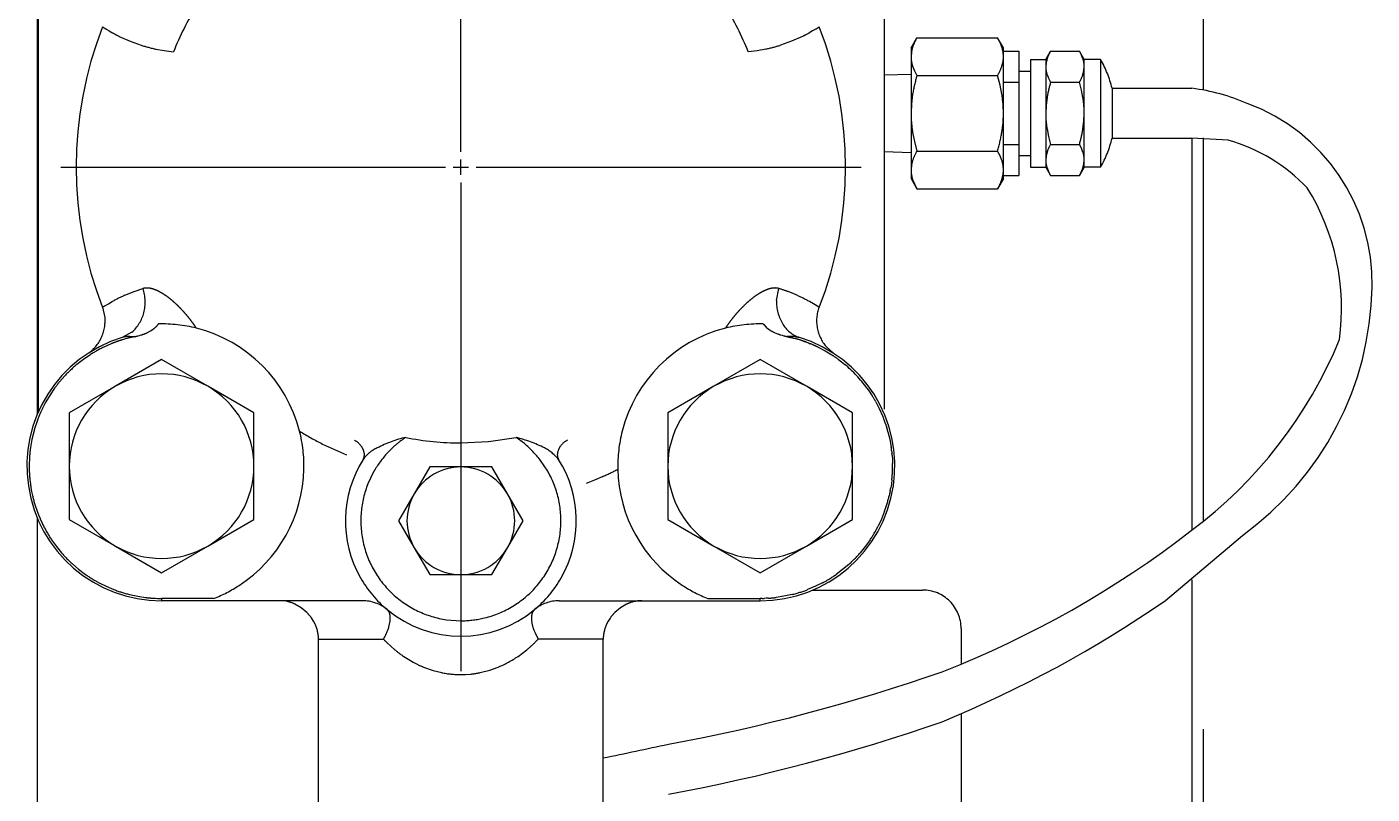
# Model space of a CAD drawing. Header units: inches. Extents: x 402 to 1066, y -128 to 290.
# Drawn here: x 689.59 to 696.47, y 226.27 to 230.19 of the extents above; entities that cross this region are included whole.
import ezdxf

# ---------------------------------------------------------------- set-up
doc = ezdxf.new("R2010")
doc.units = ezdxf.units.IN
doc.header["$MEASUREMENT"] = 0
doc.linetypes.add('HIDDEN', pattern=[0.375, 0.25, -0.125])
doc.layers.get('0').update_dxf_attribs({"color": 10})

msp = doc.modelspace()

# ---------------------------------------------------------------- linework, layer by layer
at = {"color": 1, "linetype": 'HIDDEN', "ltscale": 10}
for p, q in [((691.80913, 229.55516), (691.80913, 234.84246)), ((695.60613, 229.8706), (695.60613, 234.30632)), ((695.54711, 232.88982), (695.54711, 229.87977)), ((689.64505, 230.03249), (689.64505, 230.73769)), ((689.64898, 228.22433), (689.64898, 230.7286)), ((693.97322, 230.73769), (693.97322, 228.21524)), ((689.99821, 230.18093), (690.01071, 230.17343)), ((690.01071, 230.17343), (690.02465, 230.16544)), ((690.06233, 230.14562), (690.11782, 230.12084)), ((693.55593, 230.14562), (693.50045, 230.12084)), ((693.60756, 230.17343), (693.59362, 230.16544)), ((693.62006, 230.18093), (693.60756, 230.17343)), ((694.11094, 230.08634), (694.14081, 230.13809)), ((694.14081, 230.13809), (694.55323, 230.13809)), ((694.58311, 230.08634), (694.55323, 230.13809)), ((694.56594, 230.11359), (694.55323, 230.13809)), ((690.11782, 230.12084), (690.17409, 230.10062)), ((690.24975, 230.08055), (690.29262, 230.0726)), ((690.29262, 230.0726), (690.33976, 230.06658)), ((693.32419, 230.07237), (693.27851, 230.06658)), ((693.36852, 230.08055), (693.32419, 230.07237)), ((693.50045, 230.12084), (693.44418, 230.10062)), ((694.11094, 230.08634), (694.11094, 230.04154)), ((694.11294, 230.06569), (694.11094, 230.04154)), ((694.11899, 230.09033), (694.11294, 230.06569)), ((694.57505, 230.09033), (694.56594, 230.11359)), ((694.58311, 230.06994), (694.58311, 230.08634)), ((694.58311, 230.06994), (694.6618, 230.06994)), ((694.58311, 230.04154), (694.58311, 230.06994)), ((694.6618, 230.06994), (694.6618, 229.9683)), ((694.79951, 230.02732), (694.82411, 230.06994)), ((694.82411, 230.06994), (694.97165, 230.06994)), ((694.99625, 230.02732), (694.97165, 230.06994)), ((694.98212, 230.04975), (694.97165, 230.06994)), ((689.64505, 229.23568), (689.64505, 230.03249)), ((694.11094, 230.04154), (694.11094, 229.95244)), ((694.57505, 229.99274), (694.5811, 230.01739)), ((694.5811, 230.01739), (694.58311, 230.04154)), ((694.58311, 229.91091), (694.58311, 230.04154)), ((694.72082, 230.02732), (694.72082, 229.9683)), ((694.72082, 230.02732), (694.79951, 230.02732)), ((694.79951, 230.02732), (694.79951, 229.99043)), ((694.80117, 230.01034), (694.79951, 229.99043)), ((694.80617, 230.03068), (694.80117, 230.01034)), ((694.98962, 230.03059), (694.98212, 230.04975)), ((695.07984, 230.02732), (694.99625, 230.02732)), ((694.99625, 229.99043), (694.99625, 230.02732)), ((695.07984, 230.02732), (695.07984, 229.75189)), ((693.97322, 229.94813), (694.11094, 229.95244)), ((694.11094, 229.95244), (694.11094, 229.75189)), ((694.11899, 229.99274), (694.12811, 229.96948)), ((694.12811, 229.96948), (694.14081, 229.94499)), ((694.14081, 229.94499), (694.55323, 229.94499)), ((694.56594, 229.89601), (694.55323, 229.94499)), ((694.6618, 229.9683), (694.6618, 229.91091)), ((694.6618, 229.9683), (694.72082, 229.9683)), ((694.72082, 229.9683), (694.72082, 229.53548)), ((694.79951, 229.99043), (694.79951, 229.75189)), ((694.80614, 229.95026), (694.81364, 229.9311)), ((694.81364, 229.9311), (694.82411, 229.91091)), ((694.9896, 229.95019), (694.9946, 229.97051)), ((694.9946, 229.97051), (694.99625, 229.99043)), ((694.99625, 229.75189), (694.99625, 229.99043)), ((694.57505, 229.84949), (694.56594, 229.89601)), ((694.58311, 229.91091), (694.6618, 229.91091)), ((694.58311, 229.75189), (694.58311, 229.91091)), ((694.6618, 229.91091), (694.6618, 229.59288)), ((694.82411, 229.91091), (694.97165, 229.91091)), ((694.9821, 229.87063), (694.97165, 229.91091)), ((694.9896, 229.83237), (694.9821, 229.87063)), ((695.13859, 229.87977), (695.54711, 229.87977)), ((695.13859, 229.87977), (695.13859, 229.75189)), ((694.11294, 229.80019), (694.11094, 229.75189)), ((694.11899, 229.84949), (694.11294, 229.80019)), ((694.80117, 229.79173), (694.79951, 229.75189)), ((694.80617, 229.83239), (694.80117, 229.79173)), ((694.11094, 229.75189), (694.11094, 229.55135)), ((694.5811, 229.7036), (694.58311, 229.75189)), ((694.58311, 229.59288), (694.58311, 229.75189)), ((694.79951, 229.75189), (694.79951, 229.51337)), ((694.9946, 229.71214), (694.99625, 229.75189)), ((694.99625, 229.51337), (694.99625, 229.75189)), ((695.07984, 229.75189), (695.07984, 229.47646)), ((695.13859, 229.75189), (695.13859, 229.62402)), ((694.11899, 229.6543), (694.12811, 229.60778)), ((694.57505, 229.6543), (694.5811, 229.7036)), ((694.80614, 229.67157), (694.81364, 229.63324)), ((694.98962, 229.67156), (694.9946, 229.71214)), ((694.12811, 229.60778), (694.14081, 229.5588)), ((694.58311, 229.59288), (694.6618, 229.59288)), ((694.58311, 229.46225), (694.58311, 229.59288)), ((694.6618, 229.59288), (694.6618, 229.53548)), ((694.81364, 229.63324), (694.82411, 229.59288)), ((694.82411, 229.59288), (694.97165, 229.59288)), ((694.9821, 229.57273), (694.97165, 229.59288)), ((695.13859, 229.62402), (695.54711, 229.62402)), ((695.54711, 229.62402), (695.54711, 227.61948)), ((695.73283, 229.61416), (695.54711, 229.62402)), ((695.60613, 227.6679), (695.60613, 229.62619)), ((691.80913, 229.43712), (691.80913, 229.51581)), ((693.97322, 229.55566), (694.11094, 229.55135)), ((694.11094, 229.55135), (694.11094, 229.46225)), ((694.14081, 229.5588), (694.55323, 229.5588)), ((694.56594, 229.53431), (694.55323, 229.5588)), ((694.57505, 229.51105), (694.56594, 229.53431)), ((694.6618, 229.53548), (694.72082, 229.53548)), ((694.6618, 229.53548), (694.6618, 229.43385)), ((694.72082, 229.53548), (694.72082, 229.47646)), ((694.80117, 229.53328), (694.79951, 229.51337)), ((694.79951, 229.51337), (694.79951, 229.47646)), ((694.80617, 229.55362), (694.80117, 229.53328)), ((694.9896, 229.55361), (694.9821, 229.57273)), ((694.9946, 229.49349), (694.99625, 229.51337)), ((694.99625, 229.47646), (694.99625, 229.51337)), ((689.76308, 229.47646), (691.73044, 229.47646)), ((691.76979, 229.47646), (691.84848, 229.47646)), ((691.88783, 229.47646), (693.85519, 229.47646)), ((694.11294, 229.4864), (694.11094, 229.46225)), ((694.11094, 229.46225), (694.11094, 229.41744)), ((694.11899, 229.51105), (694.11294, 229.4864)), ((694.5811, 229.43811), (694.58311, 229.46225)), ((694.58311, 229.43385), (694.58311, 229.46225)), ((694.72082, 229.47646), (694.79951, 229.47646)), ((694.79951, 229.47646), (694.82411, 229.43385)), ((694.80614, 229.4732), (694.81364, 229.45404)), ((694.81364, 229.45404), (694.82411, 229.43385)), ((694.99625, 229.47646), (694.97165, 229.43385)), ((694.98962, 229.4732), (694.9946, 229.49349)), ((695.07984, 229.47646), (694.99625, 229.47646)), ((691.80913, 229.39777), (691.80913, 222.00093)), ((694.11094, 229.41744), (694.14081, 229.3657)), ((694.11899, 229.41346), (694.12811, 229.3902)), ((694.12811, 229.3902), (694.14081, 229.3657)), ((694.58311, 229.41744), (694.55323, 229.3657)), ((694.57505, 229.41346), (694.5811, 229.43811)), ((694.58311, 229.43385), (694.6618, 229.43385)), ((694.58311, 229.41744), (694.58311, 229.43385)), ((694.82411, 229.43385), (694.97165, 229.43385)), ((694.14081, 229.3657), (694.55323, 229.3657)), ((689.64505, 228.21524), (689.64505, 229.23568)), ((690.09057, 228.82055), (690.13864, 228.84012)), ((690.13864, 228.84012), (690.18331, 228.85518)), ((693.42312, 228.79321), (693.43496, 228.85518)), ((693.50748, 228.82922), (693.48513, 228.83806)), ((693.5277, 228.82055), (693.50748, 228.82922)), ((689.98974, 228.70724), (689.97786, 228.75914)), ((689.98958, 228.76665), (690.00701, 228.77731)), ((690.00701, 228.77731), (690.02679, 228.78869)), ((693.61126, 228.77731), (693.59148, 228.78869)), ((693.6287, 228.76665), (693.61126, 228.77731)), ((690.12732, 228.63185), (690.0781, 228.60487)), ((690.20769, 228.63009), (690.22307, 228.63827)), ((690.22307, 228.63827), (690.23665, 228.64741)), ((690.26061, 228.67099), (690.26173, 228.67246)), ((690.26173, 228.67246), (690.26284, 228.67397)), ((693.35777, 228.67054), (693.36935, 228.65795)), ((693.36935, 228.65795), (693.38195, 228.64754)), ((693.41082, 228.63091), (693.41867, 228.62747)), ((693.41867, 228.62747), (693.42722, 228.62408)), ((690.00216, 228.56401), (689.98343, 228.55528)), ((690.0212, 228.5722), (690.00216, 228.56401)), ((690.04528, 228.58158), (690.04043, 228.57977)), ((690.05013, 228.58333), (690.04528, 228.58158)), ((690.0562, 228.58549), (690.05498, 228.58506)), ((690.05742, 228.58591), (690.0562, 228.58549)), ((690.06476, 228.58843), (690.05985, 228.58675)), ((690.06963, 228.59006), (690.06476, 228.58843)), ((690.08994, 228.5965), (690.07943, 228.59328)), ((690.09922, 228.59914), (690.08994, 228.5965)), ((690.11601, 228.6098), (690.14021, 228.6089)), ((690.12407, 228.60523), (690.11924, 228.60416)), ((690.12933, 228.60632), (690.12407, 228.60523)), ((690.13233, 228.6069), (690.13186, 228.60682)), ((690.13313, 228.60707), (690.13233, 228.6069)), ((690.137, 228.60799), (690.13438, 228.60734)), ((690.13937, 228.60865), (690.137, 228.60799)), ((690.15749, 228.61276), (690.16661, 228.61515)), ((690.16661, 228.61515), (690.17456, 228.61746)), ((693.44395, 228.61828), (693.45164, 228.61592)), ((693.45164, 228.61592), (693.46093, 228.61328)), ((693.49802, 228.60414), (693.4998, 228.60376)), ((693.4998, 228.60376), (693.50303, 228.60304)), ((693.50803, 228.60188), (693.51296, 228.60067)), ((693.51296, 228.60067), (693.51798, 228.59938)), ((693.52308, 228.60842), (693.54017, 228.60487)), ((693.55719, 228.58724), (693.55841, 228.58681)), ((693.55841, 228.58681), (693.55961, 228.58638)), ((693.56082, 228.58593), (693.56112, 228.58582)), ((693.56112, 228.58582), (693.56142, 228.58571)), ((693.56202, 228.5855), (693.56448, 228.58464)), ((693.56448, 228.58464), (693.56686, 228.5838)), ((693.5765, 228.58028), (693.58604, 228.57663)), ((693.58604, 228.57663), (693.59563, 228.57279)), ((693.63327, 228.55604), (693.67181, 228.53592)), ((693.67618, 228.55809), (693.71595, 228.5227)), ((689.87919, 228.49256), (689.84481, 228.46567)), ((689.91141, 228.51473), (689.87919, 228.49256)), ((690.27889, 228.49143), (690.04281, 228.35513)), ((690.51497, 228.35513), (690.27889, 228.49143)), ((693.33938, 228.49143), (693.1033, 228.35513)), ((693.57546, 228.35513), (693.33938, 228.49143)), ((693.67181, 228.53592), (693.70521, 228.51579)), ((693.73913, 228.49253), (693.75492, 228.48061)), ((693.75492, 228.48061), (693.77152, 228.46728)), ((689.73192, 228.34506), (689.70852, 228.31081)), ((689.77076, 228.3935), (689.75728, 228.37769)), ((689.78458, 228.40872), (689.77076, 228.3935)), ((690.04281, 228.35513), (689.80673, 228.21883)), ((690.75106, 228.21883), (690.51497, 228.35513)), ((693.1033, 228.35513), (692.86722, 228.21883)), ((693.81154, 228.21883), (693.57546, 228.35513)), ((693.88553, 228.34618), (693.89677, 228.33036)), ((689.70852, 228.31081), (689.68727, 228.27521)), ((693.89677, 228.33036), (693.90904, 228.31192)), ((693.93046, 228.27616), (693.94866, 228.24118)), ((689.66012, 228.22076), (689.65156, 228.20059)), ((689.66826, 228.23839), (689.66012, 228.22076)), ((689.80673, 228.21883), (689.80673, 227.94622)), ((690.75106, 227.94622), (690.75106, 228.21883)), ((692.86722, 228.21883), (692.86722, 227.94622)), ((693.81154, 227.94622), (693.81154, 228.21883)), ((693.94866, 228.24118), (693.96654, 228.20097)), ((693.98093, 228.16222), (693.98388, 228.15326)), ((693.98388, 228.15326), (693.98722, 228.14257)), ((689.61574, 228.0821), (689.60868, 228.04134)), ((689.62527, 228.12233), (689.61574, 228.0821)), ((691.80913, 228.06479), (691.95093, 228.07193)), ((691.95093, 228.07193), (692.09114, 228.09325)), ((692.1342, 228.06143), (692.09114, 228.09325)), ((693.99292, 228.12271), (694.00202, 228.08471)), ((694.00202, 228.08471), (694.00956, 228.04172)), ((689.60411, 228.00037), (689.60277, 227.9797)), ((689.60557, 228.01611), (689.60502, 228.01063)), ((689.60608, 228.02088), (689.60557, 228.01611)), ((691.1025, 228.05944), (691.16297, 228.03086)), ((691.16297, 228.03086), (691.22477, 228.00479)), ((694.01215, 228.02123), (694.0127, 228.01611)), ((694.0127, 228.01611), (694.01321, 228.01097)), ((694.01412, 228.00069), (694.01547, 227.97996)), ((689.60277, 227.9797), (689.60206, 227.95917)), ((689.80673, 227.94622), (689.80673, 227.67362)), ((690.75106, 227.67362), (690.75106, 227.94622)), ((691.65012, 227.94193), (691.57061, 227.80421)), ((691.80913, 227.94193), (691.65012, 227.94193)), ((691.96815, 227.94193), (691.80913, 227.94193)), ((692.04766, 227.80421), (691.96815, 227.94193)), ((692.25332, 227.92017), (692.21695, 227.97526)), ((692.86722, 227.94622), (692.86722, 227.67362)), ((693.81154, 227.67362), (693.81154, 227.94622)), ((694.01547, 227.97996), (694.01618, 227.95938)), ((689.60552, 227.87674), (689.60676, 227.86563)), ((689.60676, 227.86563), (689.60795, 227.85629)), ((691.36494, 227.92015), (691.33389, 227.85568)), ((692.49188, 227.87406), (692.45034, 227.85699)), ((692.53226, 227.89188), (692.49188, 227.87406)), ((694.01272, 227.8766), (694.01025, 227.8558)), ((689.61101, 227.8359), (689.61467, 227.81572)), ((689.61467, 227.81572), (689.619, 227.79535)), ((691.57061, 227.80421), (691.4911, 227.6665)), ((692.12717, 227.6665), (692.04766, 227.80421)), ((694.00133, 227.80455), (693.99923, 227.79507)), ((694.00353, 227.81526), (694.00133, 227.80455)), ((694.01025, 227.8558), (694.00722, 227.83558)), ((689.64233, 227.71596), (689.6496, 227.69676)), ((689.64505, 225.97765), (689.64505, 227.6772)), ((689.6496, 227.69676), (689.65754, 227.67757)), ((689.666, 227.65879), (689.67047, 227.64947)), ((689.80673, 227.67362), (690.04281, 227.53732)), ((690.51497, 227.53732), (690.75106, 227.67362)), ((691.4911, 227.6665), (691.57061, 227.52878)), ((692.04766, 227.52878), (692.12717, 227.6665)), ((692.86722, 227.67362), (693.1033, 227.53732)), ((693.57546, 227.53732), (693.81154, 227.67362)), ((693.95963, 227.67505), (693.94291, 227.63963)), ((693.97583, 227.71562), (693.95963, 227.67505)), ((689.67047, 227.64947), (689.67504, 227.64026)), ((695.41152, 227.2592), (695.80471, 227.59143)), ((689.71685, 227.56892), (689.74096, 227.53528)), ((689.74096, 227.53528), (689.76711, 227.50313)), ((690.04281, 227.53732), (690.27889, 227.40101)), ((690.27889, 227.40101), (690.51497, 227.53732)), ((691.57061, 227.52878), (691.65012, 227.39107)), ((691.96815, 227.39107), (692.04766, 227.52878)), ((693.1033, 227.53732), (693.33938, 227.40101)), ((693.33938, 227.40101), (693.57546, 227.53732)), ((693.87821, 227.53647), (693.85062, 227.50251)), ((693.90105, 227.56837), (693.87821, 227.53647)), ((689.82492, 227.44407), (689.85476, 227.41863)), ((689.85476, 227.41863), (689.88969, 227.39235)), ((691.65012, 227.39107), (691.80913, 227.39107)), ((691.80913, 227.39107), (691.96815, 227.39107)), ((693.76108, 227.41668), (693.72789, 227.39188)), ((693.79272, 227.4435), (693.76108, 227.41668)), ((695.60613, 216.60012), (695.60613, 227.41215)), ((689.96005, 227.34907), (689.99522, 227.33159)), ((689.99522, 227.33159), (690.03556, 227.31453)), ((693.62242, 227.3313), (693.58205, 227.31428)), ((693.6084, 227.31237), (694.16996, 227.31237)), ((693.65727, 227.34856), (693.62242, 227.3313)), ((695.54711, 227.36372), (695.54711, 219.24751)), ((690.11466, 227.28951), (690.15703, 227.28034)), ((690.15703, 227.28034), (690.19602, 227.27438)), ((690.23728, 227.27056), (690.24765, 227.27001)), ((690.24765, 227.27001), (690.25795, 227.26961)), ((690.27862, 227.26928), (690.27875, 227.26928)), ((690.27875, 227.26928), (690.27889, 227.26928)), ((690.54652, 227.26928), (690.27889, 227.26928)), ((690.27889, 227.26928), (690.27889, 227.26302)), ((690.27889, 227.26302), (690.27889, 227.26072)), ((690.27889, 227.26072), (690.27889, 227.25765)), ((690.88448, 227.25765), (690.27889, 227.25765)), ((691.3066, 227.25765), (690.88448, 227.25765)), ((690.90526, 227.25638), (690.88448, 227.25765)), ((690.92307, 227.25328), (690.90526, 227.25638)), ((692.31167, 227.25765), (692.7338, 227.25765)), ((692.68565, 227.25085), (692.67597, 227.24781)), ((692.69548, 227.25334), (692.68565, 227.25085)), ((692.7338, 227.25765), (693.33938, 227.25765)), ((693.07176, 227.26928), (693.33938, 227.26928)), ((693.34451, 227.2693), (693.33938, 227.26928)), ((693.33938, 227.26302), (693.33938, 227.26928)), ((693.33938, 227.26072), (693.33938, 227.26302)), ((693.33938, 227.25765), (693.33938, 227.26072)), ((693.34969, 227.26936), (693.34451, 227.2693)), ((693.37037, 227.27), (693.36001, 227.2696)), ((693.38063, 227.27054), (693.37037, 227.27)), ((693.46008, 227.28013), (693.42175, 227.27431)), ((693.50298, 227.28935), (693.46008, 227.28013)), ((690.99292, 227.22185), (690.96086, 227.24036)), ((691.02138, 227.19793), (690.99292, 227.22185)), ((692.62476, 227.22143), (692.59672, 227.19776)), ((692.65631, 227.23985), (692.62476, 227.22143)), ((691.05592, 227.15283), (691.04534, 227.16948)), ((691.06344, 227.13836), (691.05592, 227.15283)), ((691.44147, 227.12421), (691.44749, 227.15264)), ((691.73486, 227.16041), (691.80913, 227.15499)), ((692.56269, 227.15343), (692.55431, 227.13724)), ((692.57249, 227.16885), (692.56269, 227.15343)), ((694.3667, 227.11564), (694.3667, 226.93217)), ((691.08121, 225.51056), (691.08121, 227.06091)), ((691.08121, 227.06091), (691.08123, 227.06091)), ((691.08123, 227.06091), (691.09187, 227.06091)), ((691.09187, 227.06091), (691.16969, 227.06091)), ((691.16969, 227.06091), (691.23491, 227.06091)), ((691.23491, 227.06091), (691.40889, 227.06091)), ((691.40889, 227.06091), (691.41121, 227.06091)), ((691.41121, 227.06091), (691.41352, 227.06091)), ((691.43082, 227.04333), (691.45195, 227.02352)), ((692.18764, 227.04351), (692.19596, 227.05182)), ((692.18817, 227.09328), (692.20475, 227.06091)), ((692.19596, 227.05182), (692.20475, 227.06091)), ((692.20707, 227.06091), (692.20475, 227.06091)), ((692.20938, 227.06091), (692.20707, 227.06091)), ((692.38336, 227.06091), (692.20938, 227.06091)), ((692.44858, 227.06091), (692.38336, 227.06091)), ((692.5264, 227.06091), (692.44858, 227.06091)), ((692.53704, 227.06091), (692.5264, 227.06091)), ((692.53706, 227.06091), (692.53704, 227.06091)), ((692.53706, 225.51056), (692.53706, 227.06091)), ((691.45195, 227.02352), (691.47221, 227.00612)), ((691.51721, 226.9724), (691.54239, 226.95624)), ((692.10126, 226.97254), (692.12508, 226.98959)), ((692.12508, 226.98959), (692.14626, 227.00628)), ((691.54239, 226.95624), (691.56585, 226.94278)), ((691.61801, 226.91795), (691.66724, 226.90048)), ((691.66724, 226.90048), (691.71105, 226.88948)), ((691.90753, 226.88954), (691.95761, 226.90249)), ((691.95761, 226.90249), (692.00048, 226.91803)), ((691.80934, 226.87955), (691.83333, 226.88016)), ((691.83333, 226.88016), (691.85879, 226.88209)), ((694.3667, 226.67641), (694.3667, 226.5676)), ((694.3667, 226.5676), (694.3667, 226.47859)), ((694.3667, 226.47859), (694.3667, 226.18681))]:
    msp.add_line(p, q, dxfattribs=at)
for centre, radius, start, end in [((691.81215, 229.47495), 1.58681, 148.629931, 158.1091), ((691.80612, 229.47495), 1.58681, 21.890985, 31.370147), ((691.80913, 229.47646), 1.96736, 158.605859, 201.394304), ((690.41806, 230.86768), 0.80493, 236.802962, 238.56026), ((690.40119, 230.83563), 0.76873, 240.670775, 243.844873), ((693.21708, 230.83563), 0.76873, 296.155066, 299.329137), ((693.20021, 230.86768), 0.80493, 301.439672, 303.196967), ((691.80913, 229.47646), 1.96736, 338.605764, 21.394226), ((694.36811, 230.00536), 0.26321, 149.719155, 161.165732), ((690.40929, 230.83475), 0.77089, 252.234941, 258.055895), ((693.19187, 230.89925), 0.83754, 282.175806, 287.533202), ((694.4286, 230.0411), 0.15451, 0.161343, 18.581661), ((695.01138, 229.96059), 0.21685, 149.720056, 161.144969), ((694.26545, 230.04197), 0.1545, 180.161241, 198.580635), ((694.86902, 229.99006), 0.12723, 0.161139, 18.573979), ((694.60278, 229.75189), 0.55086, 13.423269, 30.000015), ((694.94597, 229.71079), 0.83853, 163.782023, 170.479092), ((694.32595, 230.07771), 0.2632, 329.719012, 341.166923), ((694.92674, 229.99078), 0.12723, 180.160981, 198.570855), ((694.7844, 230.02025), 0.21683, 329.719804, 341.148796), ((695.48736, 229.718), 0.69074, 163.782392, 170.467316), ((695.41813, 228.85583), 1.03203, 66.471231, 82.820641), ((693.98278, 229.75149), 0.60032, 0.038813, 9.395451), ((694.50183, 229.75156), 0.49442, 0.038957, 9.40702), ((695.4919, 228.88629), 0.97624, 358.58612, 69.728869), ((694.71126, 229.7523), 0.60032, 180.038734, 189.395219), ((695.29388, 229.75223), 0.49436, 180.038666, 189.390151), ((693.74808, 229.79299), 0.83852, 343.781944, 350.479397), ((694.30863, 229.78573), 0.6905, 343.781823, 350.482539), ((695.01138, 229.48354), 0.21685, 149.720056, 161.144969), ((694.60278, 229.75189), 0.55086, 329.999985, 346.576715), ((695.49673, 228.76854), 0.87796, 43.210581, 74.400357), ((694.36811, 229.42608), 0.26321, 149.719155, 161.165732), ((694.92674, 229.51372), 0.12723, 180.160981, 198.570855), ((694.86899, 229.51301), 0.12726, 0.161916, 18.603383), ((694.26545, 229.46269), 0.1545, 180.161241, 198.580635), ((694.4286, 229.46182), 0.15451, 0.161343, 18.581661), ((694.78449, 229.54315), 0.21673, 329.718797, 341.171897), ((694.32595, 229.49842), 0.2632, 329.719012, 341.166923), ((695.14602, 228.75428), 1.16619, 352.087735, 31.849534), ((690.20179, 228.79318), 0.0647, 94.141331, 106.597015), ((689.98094, 228.78531), 0.21409, 345.472864, 19.048949), ((690.20296, 228.77242), 0.08549, 83.796743, 93.918783), ((690.19926, 228.7416), 0.11653, 75.54317, 83.625476), ((690.18872, 228.70213), 0.15738, 68.900394, 75.416067), ((690.16873, 228.65124), 0.21206, 63.548668, 68.810564), ((690.14194, 228.59811), 0.27156, 59.063474, 63.480421), ((690.10778, 228.54172), 0.33749, 55.219812, 59.011742), ((693.50501, 228.55019), 0.32741, 120.929935, 124.838674), ((693.47194, 228.60612), 0.26243, 116.442801, 121.013468), ((693.44634, 228.65847), 0.20416, 111.087598, 116.553327), ((693.42758, 228.70824), 0.15097, 104.445573, 111.238115), ((693.41812, 228.74642), 0.11164, 96.197307, 104.634196), ((693.41524, 228.77579), 0.08213, 85.874111, 96.410518), ((693.41682, 228.79504), 0.06282, 73.216111, 86.045699), ((693.18779, 228.04876), 0.84345, 69.357676, 72.959398), ((694.86815, 228.88855), 1.5999, 305.830237, 359.056244), ((690.41551, 228.08915), 0.80027, 123.153407, 123.197366), ((690.41786, 228.08557), 0.80455, 122.162825, 123.153612), ((690.43682, 228.04767), 0.84689, 114.132824, 118.957253), ((690.06836, 228.48545), 0.40619, 51.844558, 55.179863), ((690.00848, 228.40964), 0.50279, 48.953179, 51.816329), ((689.96354, 228.35837), 0.57098, 46.301221, 48.930403), ((689.92185, 228.31503), 0.63111, 43.817867, 46.283254), ((693.68914, 228.32232), 0.62081, 133.696364, 136.202675), ((693.64733, 228.36648), 0.56, 131.043901, 133.724641), ((693.60263, 228.41828), 0.49158, 128.151098, 131.079555), ((693.54355, 228.49404), 0.39551, 124.775167, 128.200575), ((693.63883, 228.78648), 0.21581, 178.212997, 210.80569), ((693.18145, 228.04767), 0.84689, 61.042822, 65.867258), ((693.82363, 228.6903), 0.19573, 159.406959, 190.688734), ((693.20041, 228.08557), 0.80455, 56.846456, 57.837257), ((693.20276, 228.08915), 0.80027, 56.802709, 56.846668), ((689.77904, 228.69193), 0.21126, 335.124318, 4.153795), ((689.99331, 228.78208), 0.20131, 311.736247, 345.48156), ((689.88667, 228.28149), 0.67972, 41.444956, 43.803882), ((689.86634, 228.26373), 0.70671, 39.113516, 41.434182), ((689.85348, 228.25339), 0.72322, 36.795544, 39.106283), ((693.76026, 228.25692), 0.71747, 140.884537, 143.213796), ((693.7461, 228.26866), 0.69908, 138.553244, 140.899236), ((693.72484, 228.28772), 0.67053, 136.180026, 138.571303), ((690.09543, 228.87494), 0.26936, 287.085175, 294.632173), ((690.16219, 228.74704), 0.12437, 306.776649, 322.309981), ((690.27889, 227.94622), 0.72792, 75.846936, 91.263568), ((689.85651, 228.25571), 0.71939, 34.439392, 36.791781), ((689.86792, 228.26362), 0.70551, 33.405417, 34.433709), ((690.27889, 227.94622), 0.72792, 14.187286, 75.846936), ((693.33938, 227.94622), 0.72792, 104.153146, 165.812788), ((693.33938, 227.94622), 0.72792, 88.758077, 104.153146), ((693.74964, 228.2641), 0.70466, 145.565771, 146.595272), ((693.75885, 228.25779), 0.71582, 143.20243, 145.566564), ((693.44837, 228.74241), 0.11564, 216.285606, 218.426911), ((693.47821, 228.78127), 0.16477, 234.251695, 245.858256), ((693.53827, 228.91765), 0.31387, 249.280604, 252.511734), ((693.59111, 228.7554), 0.15892, 209.993882, 251.306773), ((693.83895, 228.6927), 0.21123, 190.55825, 219.589956), ((690.27889, 227.94622), 0.68857, 106.954227, 270.000112), ((689.79306, 228.68494), 0.19559, 303.959479, 335.256367), ((690.29831, 227.91169), 0.71649, 116.07087, 122.683927), ((690.27794, 227.94867), 0.67431, 110.623336, 112.379733), ((690.27902, 227.94591), 0.67727, 109.31653, 109.752945), ((690.22772, 228.09904), 0.5158, 108.992751, 109.279141), ((690.30953, 227.87569), 0.75358, 107.779614, 108.563959), ((690.11327, 228.48241), 0.12742, 88.771676, 106.026503), ((690.23261, 228.11002), 0.50698, 102.920495, 105.253517), ((690.20106, 228.24799), 0.36544, 100.91621, 101.320461), ((690.11837, 228.67769), 0.07215, 281.797024, 282.821136), ((690.09893, 228.74675), 0.1439, 286.32449, 286.672939), ((690.05787, 229.01809), 0.4174, 281.377255, 283.807067), ((693.33938, 227.94622), 0.68857, 269.999963, 73.045855), ((693.5973, 229.11289), 0.5179, 254.73212, 256.689864), ((693.5834, 229.00564), 0.41047, 255.131836, 257.995167), ((693.49803, 228.37225), 0.2375, 83.943408, 94.818531), ((693.40967, 228.19065), 0.42283, 76.549059, 77.244188), ((693.39743, 228.14042), 0.47452, 70.325172, 75.283363), ((693.39784, 228.14019), 0.47461, 69.916139, 70.070904), ((693.59248, 228.67388), 0.09348, 250.589828, 250.982694), ((693.33922, 227.9458), 0.6774, 69.49557, 70.36353), ((693.33798, 227.94312), 0.68034, 64.276295, 67.745833), ((694.15156, 229.47806), 2.32435, 306.788946, 337.638051), ((693.33526, 227.9402), 0.68423, 53.82559, 57.270085), ((690.25549, 227.97096), 0.64295, 129.69789, 137.089739), ((690.27889, 227.94622), 0.47217, 60.00003, 120.000059), ((693.33938, 227.94622), 0.47217, 60.00003, 120.000059), ((693.3378, 227.94473), 0.6791, 36.238826, 50.306598), ((690.28517, 227.94137), 0.68487, 140.425289, 143.883346), ((690.27889, 227.94622), 0.47217, 120.000059, 180.000075), ((690.27889, 227.94622), 0.47217, 0, 60.00003), ((693.33938, 227.94622), 0.47217, 120.000059, 180.000075), ((693.33938, 227.94622), 0.47217, 0, 60.00003), ((690.27692, 227.94722), 0.67473, 150.914534, 154.43428), ((693.33647, 227.94464), 0.68024, 29.167493, 32.678617), ((690.27851, 227.94643), 0.67651, 157.932457, 164.929221), ((693.32985, 227.94244), 0.68718, 18.652448, 22.099992), ((693.34624, 227.94796), 0.66987, 15.121069, 16.888319), ((690.27889, 227.94622), 0.72792, 358.766693, 14.187286), ((691.80918, 229.47655), 1.58354, 238.61986, 243.495482), ((691.2213, 227.99166), 0.09712, 37.587887, 63.459896), ((691.65047, 227.53795), 0.56883, 102.523551, 118.163476), ((691.80923, 227.66637), 0.51167, 123.459126, 131.522055), ((691.80942, 229.47923), 1.41443, 258.487781, 269.988672), ((691.92546, 227.42355), 0.6899, 63.215286, 76.10371), ((692.39562, 227.9933), 0.09505, 116.253359, 142.698622), ((693.33938, 227.94622), 0.72792, 165.812788, 181.233388), ((690.2778, 227.94602), 0.67587, 174.5146, 175.387552), ((690.28106, 227.94574), 0.67914, 171.9088, 173.648928), ((691.22771, 227.99657), 0.08905, 11.652512, 37.598986), ((691.45042, 227.88091), 0.17266, 113.347434, 144.682614), ((691.26583, 228.00504), 0.05001, 330.923143, 10.971944), ((691.8101, 227.66575), 0.51273, 135.441136, 148.90486), ((691.8094, 227.66622), 0.51189, 131.52476, 135.423596), ((691.76519, 227.6243), 0.57207, 37.842797, 49.829768), ((692.1261, 227.82945), 0.23716, 39.635708, 62.297377), ((692.34969, 228.0046), 0.0474, 167.87164, 210.23358), ((692.38547, 227.9989), 0.0836, 141.539634, 169.208977), ((693.33884, 227.94639), 0.67746, 6.342359, 8.089243), ((693.30522, 227.94351), 0.71121, 4.611572, 5.442793), ((690.27621, 227.94618), 0.67428, 178.895633, 185.911289), ((690.27889, 227.94622), 0.47217, 180.000075, 240.000119), ((690.27889, 227.94622), 0.47217, 299.99997, 0), ((691.80913, 227.6665), 0.59021, 147.831659, 209.576297), ((691.80913, 227.6665), 0.27543, 90.000037, 150.000067), ((691.80913, 227.6665), 0.27543, 30.000015, 90.000037), ((691.80913, 227.6665), 0.59021, 330.423785, 32.168419), ((693.33938, 227.94622), 0.47217, 180.000075, 240.000119), ((693.33938, 227.94622), 0.47217, 299.99997, 0), ((693.37194, 227.94479), 0.6444, 353.92468, 1.297143), ((690.27889, 227.94622), 0.72792, 303.087469, 358.766693), ((691.80924, 227.66644), 0.51164, 148.921116, 150.272714), ((691.80892, 227.66638), 0.51175, 27.138169, 29.729935), ((691.8068, 227.66572), 0.51394, 9.781412, 27.096095), ((691.82889, 229.43592), 1.69671, 294.490972, 297.47263), ((693.33938, 227.94622), 0.72792, 181.233225, 236.91245), ((690.2797, 227.94663), 0.6778, 187.659941, 189.402746), ((690.24771, 227.93697), 0.64447, 192.693927, 200.055137), ((691.79207, 227.67055), 0.49417, 157.998369, 175.31309), ((691.80913, 227.6665), 0.27543, 150.000067, 210.000096), ((691.80913, 227.6665), 0.27543, 329.999985, 30.000015), ((693.33809, 227.94662), 0.67829, 340.088888, 347.089289), ((693.33789, 227.9465), 0.67846, 348.846766, 350.590389), ((691.80667, 227.66645), 0.51394, 352.383786, 9.698467), ((690.31163, 227.96095), 0.71284, 203.424045, 205.079793), ((691.81159, 227.66666), 0.51394, 175.058856, 192.373564), ((690.2493, 227.92889), 0.64271, 206.68501, 214.061491), ((691.80678, 227.66719), 0.51394, 334.986165, 352.300839), ((693.37169, 227.92725), 0.63954, 325.864333, 333.273517), ((692.39714, 231.68169), 5.14049, 291.360293, 307.74006), ((690.27889, 227.94622), 0.47217, 239.999941, 299.99997), ((691.81143, 227.66739), 0.51394, 192.456319, 209.77104), ((691.80913, 227.6665), 0.27543, 209.999933, 269.999963), ((691.80913, 227.6665), 0.27543, 269.999963, 329.999985), ((693.33938, 227.94622), 0.47217, 239.999941, 299.99997), ((690.30048, 227.96737), 0.7071, 221.035374, 227.736295), ((691.80709, 227.66787), 0.51394, 317.588544, 334.903218), ((693.30742, 227.97757), 0.72162, 312.261058, 318.829054), ((690.3022, 227.98411), 0.72135, 235.119771, 241.68499), ((691.81106, 227.66803), 0.51394, 209.853972, 227.168584), ((693.35715, 227.91722), 0.643, 297.823401, 305.211128), ((690.26863, 227.91375), 0.64295, 248.745691, 256.143476), ((690.27889, 227.94622), 0.72792, 291.570711, 303.087469), ((691.80913, 227.6665), 0.59021, 209.576133, 230.312875), ((691.8076, 227.66841), 0.51394, 300.190895, 317.505595), ((691.80913, 227.6665), 0.59021, 309.68705, 330.423785), ((693.33938, 227.94622), 0.72792, 236.91245, 248.429214), ((693.33914, 227.94698), 0.67774, 283.989959, 291.003143), ((694.16996, 227.11564), 0.19674, 0, 90.000037), ((690.2791, 227.94854), 0.67926, 262.974601, 266.47008), ((690.27796, 227.88372), 0.61444, 268.134296, 270.061974), ((690.88051, 227.06704), 0.19105, 65.128846, 77.129379), ((691.3066, 227.06091), 0.19674, 50.31295, 90.000037), ((691.81056, 227.66861), 0.51402, 227.252895, 244.561947), ((692.31167, 227.06091), 0.19674, 90.000037, 129.687125), ((692.73934, 227.06317), 0.19522, 108.942522, 115.170036), ((692.73555, 227.06935), 0.18831, 90.535094, 102.285437), ((693.33753, 228.02693), 0.75766, 270.919149, 271.699211), ((693.33908, 227.94967), 0.6804, 273.50051, 276.978538), ((691.96225, 232.24509), 6.06273, 292.368286, 304.675665), ((690.85201, 227.03098), 0.23782, 35.617442, 44.58752), ((691.80913, 227.6665), 0.59021, 230.312875, 309.68705), ((691.40045, 227.17769), 0.04699, 13.015198, 47.449663), ((691.34175, 227.16676), 0.10668, 352.395383, 11.63719), ((691.8129, 227.6789), 0.52433, 244.814596, 261.440506), ((691.80823, 227.66879), 0.51394, 282.793269, 300.107976), ((692.26354, 227.16721), 0.0939, 167.037919, 188.929113), ((692.21443, 227.17966), 0.04326, 131.013616, 168.520808), ((692.73587, 227.05653), 0.19827, 134.572541, 145.489833), ((690.89668, 227.05933), 0.18454, 0.491072, 25.354875), ((691.15311, 227.2137), 0.30192, 329.599046, 342.757865), ((691.80899, 227.66781), 0.51282, 270.016348, 282.73541), ((692.37384, 227.17992), 0.20489, 187.652333, 205.016982), ((692.72069, 227.05952), 0.18364, 154.963962, 179.566727), ((691.88682, 227.50931), 0.65198, 223.452483, 225.620344), ((691.71244, 227.52998), 0.68004, 309.637245, 314.328686), ((691.84575, 227.45785), 0.58617, 230.412104, 235.910365), ((691.78821, 227.43094), 0.5551, 292.48181, 304.329993), ((691.81698, 227.40306), 0.52433, 241.382604, 247.698022), ((691.80962, 227.37398), 0.49443, 258.499713, 269.966604), ((691.80735, 227.38129), 0.50184, 275.882989, 281.514494), ((691.18304, 235.7223), 9.35198, 280.392546, 289.270597), ((691.18304, 235.46654), 9.35198, 280.392546, 289.270597), ((682.75079, 273.37786), 47.93442, 281.78027, 282.187158)]:
    msp.add_arc(centre, radius, start, end, dxfattribs=at)

doc.saveas('drawing.dxf')
